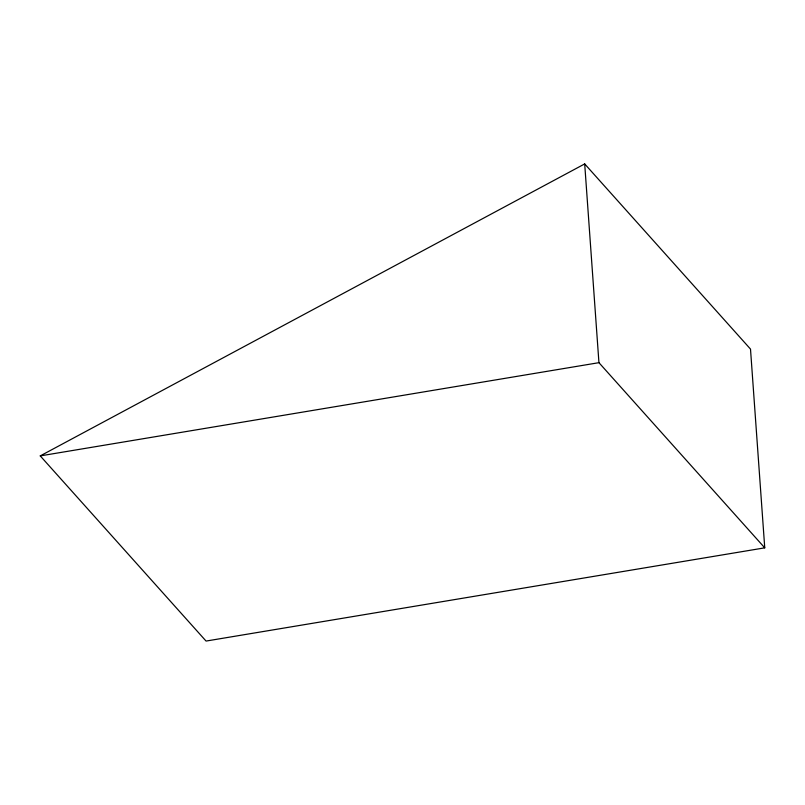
<?xml version="1.0" encoding="UTF-8"?>
<svg xmlns="http://www.w3.org/2000/svg" width="805" height="805" viewBox="0 0 805 805"><rect width="100%" height="100%" fill="white"/><g stroke="black" fill="none" stroke-linecap="round" stroke-linejoin="round"><path stroke-width="1.21" d="M40.25 455.892L584.692 163.918L750.502 349.088L764.75 547.843L206.06 641.062L40.25 455.892L598.94 362.673L764.75 547.843M584.692 163.918L598.94 362.673"/></g></svg>
